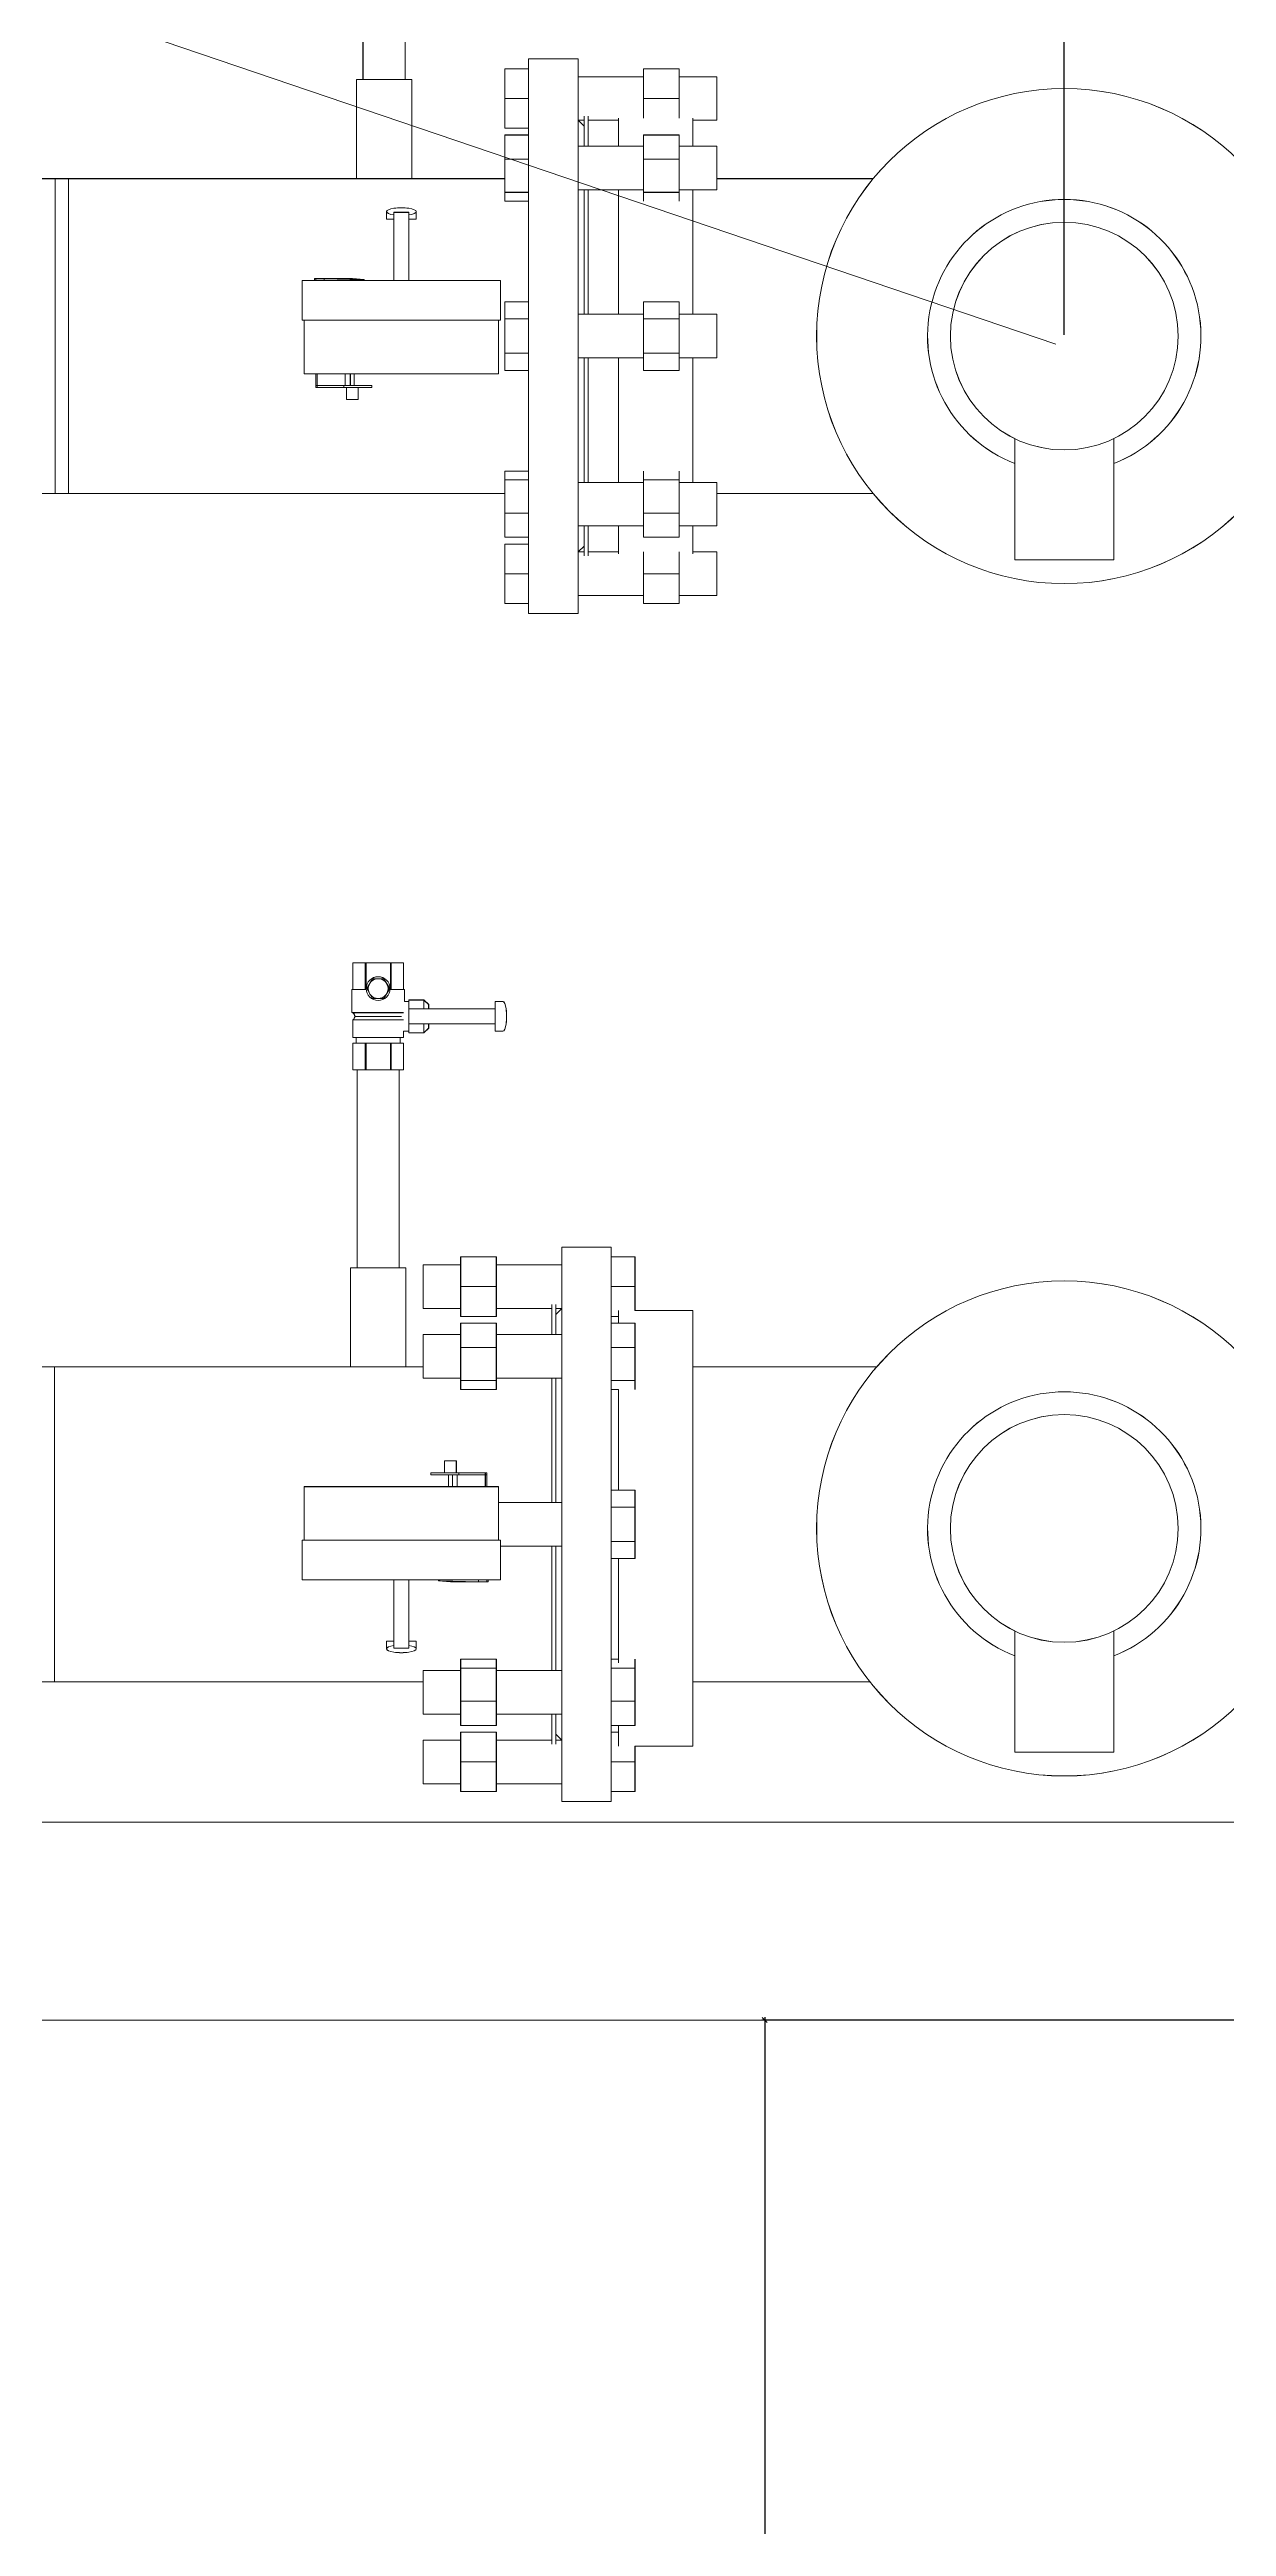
# Model space of a CAD drawing. Header units: millimetres. Extents: x -8689834 to 9419935, y 0 to 233063.
# Drawn here: x -421623 to -421029, y 223696 to 224947 of the extents above; entities that cross this region are included whole.
import ezdxf

# ---------------------------------------------------------------- set-up
doc = ezdxf.new("R2010")
doc.units = ezdxf.units.MM
doc.header["$MEASUREMENT"] = 0
doc.layers.get('0').update_dxf_attribs({"color": 250, "lineweight": 9})
doc.layers.add('25. ЗАЛИВКА ЗОН', color=7, linetype='Continuous', lineweight=0, transparency=0.2)
for name, color, linetype, lineweight in [('2D.ПроекцииПлан. Цвет-Ошибка', 5, 'ByLayer', 35), ('2D.ПроекцииПлан.0', 250, 'ByLayer', 35), ('2D.ПроекцииПлан.25. ЗАЛИВКА ЗОН', 7, 'ByLayer', 0), ('ViewportFrames', 5, 'Continuous', 0), ('Размеры координатных сеток', 7, 'Continuous', 0)]:
    doc.layers.add(name, color=color, linetype=linetype, lineweight=lineweight)
doc.styles.add('МОЭК-Проект', font='', dxfattribs={"oblique": 15})
doc.styles.get('МОЭК-Проект').set_extended_font_data('GOST_type_A')
doc.dimstyles.new('МОЭК', dxfattribs={"dimtxt": 2.5, "dimasz": 2.5, "dimexe": 1.5, "dimexo": 0.625, "dimgap": 1, "dimtad": 1, "dimdec": 0, "dimlfac": 50, "dimtxsty": 'МОЭК-Проект', "dimblk": 'OBLIQUE', "dimblk1": 'OBLIQUE', "dimblk2": 'OBLIQUE', "dimcen": 2.5, "dimdle": 1.5, "dimadec": 0, "dimazin": 2, "dimtfac": 0.75, "dimtdec": 4, "dimtmove": 1, "dimatfit": 3, "dimldrblk": 'NONE', "dimfxl": 1, "dimtfill": 1, "dimtolj": 1, "dimarcsym": 1})

# ---------------------------------------------------------------- blocks, each defined once
blk = doc.blocks.new('*U1738')
blk.add_line((-156.02, 233.647), (-259.737, 268.9))
blk = doc.blocks.new('PROJECTION_BLOCK_{ec8f7da3-a541-4747-95ec-aaf06b1fa1c5}')
at = {"layer": '2D.ПроекцииПлан. Цвет-Ошибка', "color": 0, "lineweight": -2}
for p, q in [((-23.786, 4.33), (-23.786, 6.33)), ((-23.36, 4.33), (-23.36, 6.33)), ((-22.114, 4.54), (-22.114, 3.72)), ((-22.114, 4.54), (-21.614, 4.54)), ((-21.614, 4.54), (-21.614, 3.72)), ((-23.853, 4.33), (-23.293, 4.33)), ((-23.853, 3.33), (-23.853, 4.33)), ((-23.293, 3.33), (-23.293, 4.33)), ((-22.114, 4.44), (-22.354, 4.44)), ((-22.354, 4.14), (-22.354, 4.44)), ((-21.614, 4.36), (-20.954, 4.36)), ((-20.954, 4.44), (-20.954, 4.14)), ((-20.954, 4.44), (-20.594, 4.44)), ((-20.594, 4.44), (-20.594, 4.14)), ((-20.594, 4.36), (-20.214, 4.36)), ((-20.214, 3.92), (-20.214, 4.36)), ((-22.354, 3.84), (-22.354, 4.14)), ((-22.114, 4.14), (-22.354, 4.14)), ((-20.954, 4.14), (-20.954, 3.94)), ((-20.954, 4.14), (-20.594, 4.14)), ((-20.594, 4.14), (-20.594, 3.94)), ((-22.114, 3.84), (-22.354, 3.84)), ((-22.354, 3.527), (-22.354, 3.771)), ((-22.354, 3.771), (-22.114, 3.771)), ((-21.614, 3.92), (-21.554, 3.86)), ((-21.614, 3.92), (-21.554, 3.92)), ((-21.554, 3.657), (-21.554, 3.96)), ((-21.514, 3.657), (-21.514, 3.96)), ((-21.514, 3.92), (-21.206, 3.92)), ((-20.954, 3.771), (-20.594, 3.771)), ((-20.954, 3.771), (-20.954, 3.527)), ((-20.594, 3.771), (-20.594, 3.527)), ((-20.456, 3.92), (-20.214, 3.92)), ((-22.114, 3.527), (-22.354, 3.527)), ((-22.354, 3.192), (-22.354, 3.527)), ((-22.114, 3.72), (-22.114, -1.06)), ((-21.614, 3.72), (-21.614, -1.06)), ((-21.614, 3.657), (-20.954, 3.657)), ((-20.954, 3.527), (-20.954, 3.192)), ((-20.954, 3.527), (-20.594, 3.527)), ((-20.594, 3.657), (-20.214, 3.657)), ((-20.594, 3.527), (-20.594, 3.192)), ((-20.214, 3.217), (-20.214, 3.657)), ((-26.895, 3.33), (-29.247, 3.33)), ((-26.895, 1.74), (-26.895, 3.33)), ((-26.895, 0.15), (-26.895, 3.33)), ((-26.76, 3.33), (-26.895, 3.33)), ((-26.76, 0.15), (-26.76, 3.33)), ((-26.76, 0.15), (-26.76, 3.33)), ((-23.853, 3.33), (-26.76, 3.33)), ((-23.853, 3.33), (-23.293, 3.33)), ((-22.354, 3.33), (-23.293, 3.33)), ((-18.635, 3.33), (-20.214, 3.33)), ((-22.354, 3.102), (-22.354, 3.192)), ((-22.114, 3.192), (-22.354, 3.192)), ((-22.114, 3.102), (-22.354, 3.102)), ((-21.614, 3.217), (-20.954, 3.217)), ((-21.554, 1.96), (-21.554, 3.217)), ((-21.514, 1.96), (-21.514, 3.217)), ((-20.954, 3.192), (-20.954, 3.102)), ((-20.954, 3.192), (-20.594, 3.192)), ((-20.594, 3.217), (-20.214, 3.217)), ((-20.594, 3.192), (-20.594, 3.102)), ((-23.549, 2.92), (-23.549, 2.997)), ((-23.549, 2.92), (-23.474, 2.92)), ((-23.474, 2.3), (-23.474, 2.99)), ((-23.474, 2.99), (-23.324, 2.99)), ((-23.324, 2.3), (-23.324, 2.99)), ((-23.324, 2.92), (-23.249, 2.92)), ((-23.249, 2.92), (-23.249, 2.997)), ((-24.399, 2.3), (-22.399, 2.3)), ((-24.399, 1.9), (-24.399, 2.3)), ((-24.276, 2.32), (-24.262, 2.32)), ((-24.276, 2.3), (-24.276, 2.32)), ((-24.276, 2.32), (-24.276, 2.3)), ((-24.276, 2.32), (-24.177, 2.32)), ((-24.262, 2.3), (-24.262, 2.32)), ((-23.788, 2.31), (-24.177, 2.32)), ((-24.177, 2.3), (-24.177, 2.32)), ((-24.177, 2.32), (-23.894, 2.32)), ((-23.894, 2.32), (-24.177, 2.32)), ((-24.177, 2.32), (-24.177, 2.3)), ((-23.774, 2.31), (-23.894, 2.32)), ((-23.788, 2.3), (-23.788, 2.31)), ((-23.788, 2.31), (-23.774, 2.31)), ((-23.774, 2.31), (-23.774, 2.3)), ((-22.399, 1.9), (-22.399, 2.3)), ((-22.114, 2.086), (-22.354, 2.086)), ((-22.354, 1.913), (-22.354, 2.086)), ((-20.954, 2.086), (-20.954, 1.913)), ((-20.954, 2.086), (-20.594, 2.086)), ((-20.594, 2.086), (-20.594, 1.913)), ((-24.399, 1.9), (-22.399, 1.9)), ((-24.379, 1.36), (-24.379, 1.9)), ((-22.419, 1.36), (-22.419, 1.9)), ((-22.354, 1.567), (-22.354, 1.913)), ((-22.354, 1.913), (-22.114, 1.913)), ((-21.614, 1.96), (-20.954, 1.96)), ((-20.954, 1.913), (-20.594, 1.913)), ((-20.954, 1.913), (-20.954, 1.567)), ((-20.594, 1.96), (-20.214, 1.96)), ((-20.594, 1.913), (-20.594, 1.567)), ((-20.214, 1.52), (-20.214, 1.96)), ((-26.895, 0.15), (-26.895, 1.74)), ((-22.114, 1.567), (-22.354, 1.567)), ((-22.354, 1.393), (-22.354, 1.567)), ((-21.614, 1.52), (-20.954, 1.52)), ((-21.554, 0.263), (-21.554, 1.52)), ((-21.514, 0.263), (-21.514, 1.52)), ((-20.954, 1.567), (-20.954, 1.393)), ((-20.954, 1.567), (-20.594, 1.567)), ((-20.594, 1.567), (-20.594, 1.393)), ((-20.594, 1.52), (-20.214, 1.52)), ((-24.379, 1.36), (-22.419, 1.36)), ((-24.262, 1.22), (-24.262, 1.36)), ((-24.248, 1.22), (-24.248, 1.36)), ((-23.965, 1.24), (-23.965, 1.36)), ((-23.914, 1.24), (-23.914, 1.36)), ((-23.874, 1.24), (-23.874, 1.36)), ((-22.114, 1.393), (-22.354, 1.393)), ((-20.954, 1.393), (-20.594, 1.393)), ((-24.262, 1.24), (-24.262, 1.22)), ((-24.262, 1.24), (-23.979, 1.24)), ((-24.262, 1.22), (-24.248, 1.22)), ((-24.262, 1.22), (-23.979, 1.22)), ((-23.696, 1.24), (-23.979, 1.24)), ((-23.979, 1.24), (-23.979, 1.22)), ((-23.979, 1.22), (-23.696, 1.22)), ((-23.954, 1.22), (-23.954, 1.1)), ((-23.937, 1.1), (-23.954, 1.1)), ((-23.834, 1.1), (-23.937, 1.1)), ((-23.834, 1.22), (-23.834, 1.1)), ((-23.696, 1.22), (-23.696, 1.24)), ((-22.114, 0.377), (-22.354, 0.377)), ((-22.354, 0.288), (-22.354, 0.377)), ((-22.114, 0.288), (-22.354, 0.288)), ((-22.354, -0.047), (-22.354, 0.288)), ((-21.614, 0.263), (-20.954, 0.263)), ((-20.954, 0.377), (-20.954, 0.288)), ((-20.954, 0.288), (-20.954, -0.047)), ((-20.954, 0.288), (-20.594, 0.288)), ((-20.594, 0.377), (-20.594, 0.288)), ((-20.594, 0.288), (-20.594, -0.047)), ((-20.594, 0.263), (-20.214, 0.263)), ((-20.214, -0.177), (-20.214, 0.263)), ((-26.895, 0.15), (-28.97, 0.15)), ((-26.76, 0.15), (-26.895, 0.15)), ((-22.354, 0.15), (-26.76, 0.15)), ((-18.635, 0.15), (-20.214, 0.15)), ((-22.354, -0.292), (-22.354, -0.047)), ((-22.354, -0.047), (-22.114, -0.047)), ((-21.614, -0.177), (-20.954, -0.177)), ((-21.554, -0.48), (-21.554, -0.177)), ((-21.514, -0.48), (-21.514, -0.177)), ((-20.954, -0.047), (-20.594, -0.047)), ((-20.954, -0.047), (-20.954, -0.292)), ((-20.594, -0.047), (-20.594, -0.292)), ((-20.594, -0.177), (-20.214, -0.177)), ((-22.114, -0.292), (-22.354, -0.292)), ((-22.114, -0.36), (-22.354, -0.36)), ((-22.354, -0.66), (-22.354, -0.36)), ((-21.614, -0.44), (-21.554, -0.38)), ((-21.614, -0.44), (-21.554, -0.44)), ((-21.514, -0.44), (-21.206, -0.44)), ((-20.954, -0.292), (-20.594, -0.292)), ((-20.954, -0.44), (-20.954, -0.66)), ((-20.594, -0.44), (-20.594, -0.66)), ((-20.456, -0.44), (-20.214, -0.44)), ((-20.214, -0.88), (-20.214, -0.44)), ((-22.114, -0.66), (-22.354, -0.66)), ((-22.354, -0.96), (-22.354, -0.66)), ((-20.954, -0.66), (-20.954, -0.96)), ((-20.954, -0.66), (-20.594, -0.66)), ((-20.594, -0.66), (-20.594, -0.96)), ((-22.354, -0.96), (-22.114, -0.96)), ((-21.614, -0.88), (-20.954, -0.88)), ((-20.954, -0.96), (-20.594, -0.96)), ((-20.594, -0.88), (-20.214, -0.88)), ((-22.114, -1.06), (-21.614, -1.06)), ((-23.888, -4.59), (-23.888, -4.86)), ((-23.888, -4.59), (-23.888, -4.59)), ((-23.888, -4.59), (-23.764, -4.59)), ((-23.888, -4.59), (-23.888, -4.86)), ((-23.756, -4.59), (-23.764, -4.59)), ((-23.764, -4.59), (-23.764, -4.86)), ((-23.756, -4.59), (-23.756, -4.86)), ((-23.756, -4.59), (-23.509, -4.59)), ((-23.748, -4.85), (-23.69, -4.75)), ((-23.69, -4.75), (-23.575, -4.75)), ((-23.575, -4.75), (-23.517, -4.85)), ((-23.501, -4.59), (-23.509, -4.59)), ((-23.509, -4.59), (-23.509, -4.86)), ((-23.501, -4.59), (-23.501, -4.86)), ((-23.501, -4.59), (-23.377, -4.59)), ((-23.377, -4.59), (-23.377, -4.59)), ((-23.377, -4.59), (-23.377, -4.86)), ((-23.377, -4.59), (-23.377, -4.86)), ((-23.752, -4.86), (-23.899, -4.86)), ((-23.899, -4.86), (-23.899, -5.092)), ((-23.69, -4.95), (-23.748, -4.85)), ((-23.575, -4.95), (-23.69, -4.95)), ((-23.517, -4.85), (-23.575, -4.95)), ((-23.366, -4.86), (-23.513, -4.86)), ((-23.366, -4.86), (-23.366, -4.98)), ((-23.366, -4.98), (-23.323, -4.98)), ((-23.323, -5.295), (-23.323, -4.965)), ((-23.173, -4.965), (-23.323, -4.965)), ((-23.173, -5.055), (-23.173, -4.965)), ((-23.173, -4.965), (-23.173, -5.055)), ((-23.173, -4.965), (-23.123, -5.01)), ((-22.453, -4.98), (-22.453, -5.28)), ((-22.453, -4.98), (-22.375, -4.98)), ((-23.377, -5.092), (-23.899, -5.092)), ((-23.377, -5.096), (-23.888, -5.096)), ((-23.377, -5.164), (-23.888, -5.164)), ((-23.888, -5.164), (-23.888, -5.344)), ((-23.396, -5.13), (-23.869, -5.13)), ((-23.323, -5.055), (-22.453, -5.055)), ((-23.323, -5.205), (-22.453, -5.205)), ((-23.173, -5.295), (-23.173, -5.205)), ((-23.173, -5.205), (-23.173, -5.295)), ((-23.173, -5.295), (-23.123, -5.25)), ((-23.123, -5.01), (-23.123, -5.055)), ((-23.123, -5.205), (-23.123, -5.25)), ((-23.377, -5.344), (-23.888, -5.344)), ((-23.888, -5.4), (-23.888, -5.4)), ((-23.888, -5.4), (-23.764, -5.4)), ((-23.888, -5.4), (-23.888, -5.67)), ((-23.888, -5.4), (-23.888, -5.67)), ((-23.856, -5.344), (-23.856, -5.4)), ((-23.756, -5.4), (-23.764, -5.4)), ((-23.764, -5.4), (-23.764, -5.67)), ((-23.756, -5.4), (-23.509, -5.4)), ((-23.756, -5.4), (-23.756, -5.67)), ((-23.501, -5.4), (-23.509, -5.4)), ((-23.509, -5.4), (-23.509, -5.67)), ((-23.501, -5.4), (-23.377, -5.4)), ((-23.501, -5.4), (-23.501, -5.67)), ((-23.41, -5.344), (-23.41, -5.4)), ((-23.377, -5.28), (-23.377, -5.344)), ((-23.377, -5.28), (-23.323, -5.28)), ((-23.377, -5.4), (-23.377, -5.4)), ((-23.377, -5.4), (-23.377, -5.67)), ((-23.377, -5.4), (-23.377, -5.67)), ((-23.173, -5.295), (-23.323, -5.295)), ((-22.453, -5.28), (-22.375, -5.28)), ((-23.888, -5.67), (-23.888, -5.67)), ((-23.888, -5.67), (-23.764, -5.67)), ((-23.846, -7.67), (-23.846, -5.67)), ((-23.756, -5.67), (-23.764, -5.67)), ((-23.756, -5.67), (-23.509, -5.67)), ((-23.501, -5.67), (-23.509, -5.67)), ((-23.501, -5.67), (-23.377, -5.67)), ((-23.42, -7.67), (-23.42, -5.67)), ((-23.377, -5.67), (-23.377, -5.67)), ((-21.78, -12.24), (-21.78, -7.46)), ((-21.28, -7.46), (-21.78, -7.46)), ((-21.28, -12.24), (-21.28, -7.46)), ((-23.913, -7.67), (-23.353, -7.67)), ((-23.913, -8.67), (-23.913, -7.67)), ((-23.353, -8.67), (-23.353, -7.67)), ((-23.18, -7.64), (-23.18, -8.08)), ((-22.8, -7.64), (-23.18, -7.64)), ((-22.44, -7.56), (-22.8, -7.56)), ((-22.8, -7.86), (-22.8, -7.56)), ((-22.44, -7.86), (-22.44, -7.56)), ((-21.78, -7.64), (-22.44, -7.64)), ((-21.04, -7.56), (-21.28, -7.56)), ((-21.04, -7.56), (-21.04, -7.86)), ((-22.44, -7.86), (-22.8, -7.86)), ((-22.8, -8.16), (-22.8, -7.86)), ((-22.44, -8.16), (-22.44, -7.86)), ((-21.28, -7.86), (-21.04, -7.86)), ((-21.04, -7.86), (-21.04, -8.102)), ((-22.8, -8.08), (-23.18, -8.08)), ((-22.8, -8.16), (-22.44, -8.16)), ((-22.8, -8.473), (-22.8, -8.229)), ((-22.44, -8.229), (-22.8, -8.229)), ((-21.88, -8.08), (-22.44, -8.08)), ((-22.44, -8.473), (-22.44, -8.229)), ((-21.88, -8.04), (-21.88, -8.343)), ((-21.84, -8.04), (-21.84, -8.343)), ((-21.78, -8.08), (-21.84, -8.14)), ((-21.78, -8.08), (-21.84, -8.08)), ((-21.28, -8.16), (-21.206, -8.16)), ((-21.28, -8.229), (-21.04, -8.229)), ((-21.04, -8.229), (-21.04, -8.473)), ((-23.18, -8.343), (-23.18, -8.783)), ((-22.8, -8.343), (-23.18, -8.343)), ((-22.44, -8.473), (-22.8, -8.473)), ((-22.8, -8.808), (-22.8, -8.473)), ((-21.78, -8.343), (-22.44, -8.343)), ((-22.44, -8.808), (-22.44, -8.473)), ((-21.04, -8.473), (-21.28, -8.473)), ((-21.04, -8.473), (-21.04, -8.808)), ((-26.9, -8.67), (-29.096, -8.67)), ((-26.9, -10.26), (-26.9, -8.67)), ((-26.9, -8.67), (-26.9, -11.85)), ((-26.9, -8.67), (-23.913, -8.67)), ((-23.913, -8.67), (-23.353, -8.67)), ((-23.353, -8.67), (-23.18, -8.67)), ((-20.456, -8.67), (-18.6, -8.67)), ((-22.8, -8.783), (-23.18, -8.783)), ((-22.44, -8.808), (-22.8, -8.808)), ((-22.8, -8.898), (-22.8, -8.808)), ((-22.8, -8.898), (-22.44, -8.898)), ((-21.78, -8.783), (-22.44, -8.783)), ((-22.44, -8.898), (-22.44, -8.808)), ((-21.88, -8.783), (-21.88, -10.04)), ((-21.84, -8.783), (-21.84, -10.04)), ((-21.28, -8.808), (-21.04, -8.808)), ((-21.28, -8.898), (-21.206, -8.898)), ((-21.04, -8.808), (-21.04, -8.898)), ((-22.819, -9.74), (-23.102, -9.74)), ((-23.102, -9.74), (-23.102, -9.76)), ((-22.964, -9.62), (-22.862, -9.62)), ((-22.964, -9.74), (-22.964, -9.62)), ((-22.862, -9.62), (-22.844, -9.62)), ((-22.844, -9.74), (-22.844, -9.62)), ((-22.819, -9.76), (-22.819, -9.74)), ((-22.537, -9.74), (-22.819, -9.74)), ((-22.537, -9.74), (-22.551, -9.74)), ((-22.551, -9.74), (-22.551, -9.88)), ((-22.537, -9.74), (-22.537, -9.88)), ((-22.537, -9.76), (-22.537, -9.74)), ((-22.419, -9.88), (-24.379, -9.88)), ((-24.379, -9.88), (-24.379, -10.42)), ((-23.102, -9.76), (-22.819, -9.76)), ((-22.924, -9.76), (-22.924, -9.88)), ((-22.884, -9.76), (-22.884, -9.88)), ((-22.834, -9.76), (-22.834, -9.88)), ((-22.537, -9.76), (-22.819, -9.76)), ((-22.419, -9.88), (-22.419, -10.42)), ((-21.28, -9.914), (-21.04, -9.914)), ((-21.04, -9.914), (-21.04, -10.087)), ((-21.78, -10.04), (-22.419, -10.04)), ((-21.28, -10.087), (-21.04, -10.087)), ((-21.04, -10.087), (-21.04, -10.433)), ((-26.9, -11.85), (-26.9, -10.26)), ((-22.399, -10.42), (-24.399, -10.42)), ((-24.399, -10.42), (-24.399, -10.82)), ((-22.399, -10.42), (-22.399, -10.82)), ((-21.78, -10.48), (-22.399, -10.48)), ((-21.88, -10.48), (-21.88, -11.737)), ((-21.84, -10.48), (-21.84, -11.737)), ((-21.04, -10.433), (-21.28, -10.433)), ((-21.04, -10.433), (-21.04, -10.607)), ((-21.28, -10.607), (-21.04, -10.607)), ((-22.399, -10.82), (-24.399, -10.82)), ((-23.474, -10.82), (-23.474, -11.51)), ((-23.324, -10.82), (-23.324, -11.51)), ((-23.024, -10.83), (-23.024, -10.82)), ((-23.01, -10.83), (-23.024, -10.83)), ((-23.024, -10.83), (-22.904, -10.84)), ((-23.01, -10.82), (-23.01, -10.83)), ((-23.01, -10.83), (-22.621, -10.84)), ((-22.621, -10.84), (-22.904, -10.84)), ((-22.904, -10.84), (-22.621, -10.84)), ((-22.621, -10.82), (-22.621, -10.84)), ((-22.621, -10.84), (-22.621, -10.82)), ((-22.522, -10.84), (-22.621, -10.84)), ((-22.537, -10.82), (-22.537, -10.84)), ((-22.522, -10.84), (-22.537, -10.84)), ((-22.522, -10.82), (-22.522, -10.84)), ((-22.522, -10.84), (-22.522, -10.82)), ((-23.474, -11.44), (-23.549, -11.44)), ((-23.549, -11.44), (-23.549, -11.518)), ((-23.249, -11.44), (-23.324, -11.44)), ((-23.249, -11.44), (-23.249, -11.518)), ((-23.324, -11.51), (-23.474, -11.51)), ((-23.18, -11.737), (-23.18, -12.177)), ((-22.8, -11.737), (-23.18, -11.737)), ((-22.44, -11.623), (-22.8, -11.623)), ((-22.8, -11.712), (-22.8, -11.623)), ((-22.8, -12.047), (-22.8, -11.712)), ((-22.44, -11.712), (-22.8, -11.712)), ((-22.44, -11.712), (-22.44, -11.623)), ((-22.44, -12.047), (-22.44, -11.712)), ((-21.78, -11.737), (-22.44, -11.737)), ((-21.28, -11.623), (-21.206, -11.623)), ((-21.28, -11.712), (-21.04, -11.712)), ((-21.04, -11.623), (-21.04, -11.712)), ((-21.04, -11.712), (-21.04, -12.047)), ((-26.9, -11.85), (-29.096, -11.85)), ((-26.9, -11.85), (-23.18, -11.85)), ((-20.456, -11.85), (-18.668, -11.85)), ((-22.8, -12.177), (-23.18, -12.177)), ((-22.8, -12.292), (-22.8, -12.047)), ((-22.44, -12.047), (-22.8, -12.047)), ((-22.44, -12.292), (-22.44, -12.047)), ((-21.78, -12.177), (-22.44, -12.177)), ((-21.88, -12.177), (-21.88, -12.48)), ((-21.84, -12.177), (-21.84, -12.48)), ((-21.78, -13.06), (-21.78, -12.24)), ((-21.28, -12.047), (-21.04, -12.047)), ((-21.28, -13.06), (-21.28, -12.24)), ((-21.04, -12.047), (-21.04, -12.292)), ((-23.18, -12.44), (-23.18, -12.88)), ((-22.8, -12.44), (-23.18, -12.44)), ((-22.44, -12.292), (-22.8, -12.292)), ((-22.44, -12.36), (-22.8, -12.36)), ((-22.8, -12.66), (-22.8, -12.36)), ((-22.44, -12.66), (-22.44, -12.36)), ((-21.88, -12.44), (-22.44, -12.44)), ((-21.78, -12.44), (-21.84, -12.38)), ((-21.78, -12.44), (-21.84, -12.44)), ((-21.04, -12.292), (-21.28, -12.292)), ((-21.28, -12.36), (-21.206, -12.36)), ((-21.04, -12.502), (-21.04, -12.66)), ((-22.8, -12.96), (-22.8, -12.66)), ((-22.44, -12.66), (-22.8, -12.66)), ((-22.44, -12.96), (-22.44, -12.66)), ((-21.28, -12.66), (-21.04, -12.66)), ((-21.04, -12.66), (-21.04, -12.96)), ((-22.8, -12.88), (-23.18, -12.88)), ((-22.44, -12.96), (-22.8, -12.96)), ((-21.78, -12.88), (-22.44, -12.88)), ((-21.28, -12.96), (-21.04, -12.96)), ((-21.28, -13.06), (-21.78, -13.06))]:
    blk.add_line(p, q, dxfattribs=at)
for radius in [0.12, 0.1]:
    blk.add_circle((-23.633, -4.85), radius, dxfattribs=at)
for start, end in [(0, 74.5588), (302.1745, 57.8255)]:
    blk.add_arc((-23.909, -5.13), 0.04, start, end, dxfattribs=at)
for centre, major_axis, start_param, end_param in [((-23.399, 2.997), (0.15, 0), 0, 3.141593), ((-23.399, 2.997), (0.15, 0), -3.141593, -2.094395), ((-23.399, 2.997), (0.15, 0), -1.047198, 0), ((-23.399, -11.518), (-0.15, 0), -1.047198, 0), ((-23.399, -11.518), (-0.15, 0), -3.141593, -2.094395), ((-23.399, -11.518), (-0.15, 0), 0, 3.141593)]:
    blk.add_ellipse(centre, major_axis=major_axis, ratio=0.258819, start_param=start_param, end_param=end_param, dxfattribs=at)
at = {"layer": '2D.ПроекцииПлан. Цвет-Ошибка', "color": 0, "lineweight": -2, "extrusion": (0, 0, -1)}
blk.add_ellipse((-22.375, -5.13), major_axis=(0, 0.15), ratio=0.258819, start_param=0, end_param=3.141593, dxfattribs=at)
at = {"layer": '2D.ПроекцииПлан.25. ЗАЛИВКА ЗОН', "color": 0, "lineweight": -2}
for p, q in [((-21.206, 3.657), (-21.206, 3.94)), ((-20.456, 3.657), (-20.456, 3.94)), ((-21.206, 1.96), (-21.206, 3.217)), ((-20.456, 1.96), (-20.456, 3.217)), ((-21.206, 0.263), (-21.206, 1.52)), ((-20.456, 0.263), (-20.456, 1.52)), ((-17.206, 0.704), (-17.206, -0.52)), ((-16.206, -0.52), (-16.206, 0.704)), ((-21.206, -0.46), (-21.206, -0.177)), ((-20.456, -0.46), (-20.456, -0.177)), ((-17.206, -0.52), (-16.206, -0.52)), ((-21.206, -8.229), (-21.206, -8.102)), ((-20.456, -8.102), (-21.04, -8.102)), ((-20.456, -12.502), (-20.456, -8.102)), ((-21.206, -9.914), (-21.206, -8.898)), ((-21.206, -11.66), (-21.206, -10.607)), ((-17.206, -11.337), (-17.206, -12.562)), ((-16.206, -12.562), (-16.206, -11.337)), ((-21.206, -12.502), (-21.206, -12.292)), ((-20.456, -12.502), (-21.04, -12.502)), ((-17.206, -12.562), (-16.206, -12.562)), ((-0.813, -13.267), (-42.84, -13.267)), ((-42.84, -15.267), (-0.813, -15.267))]:
    blk.add_line(p, q, dxfattribs=at)
for centre, radius in [((-16.706, 1.74), 2.5), ((-16.706, 1.74), 1.15), ((-16.706, -10.302), 2.5), ((-16.706, -10.302), 1.15)]:
    blk.add_circle(centre, radius, dxfattribs=at)
for centre in [(-16.706, 1.74), (-16.706, -10.302)]:
    blk.add_arc(centre, 1.38, 291.2427, 248.7573, dxfattribs=at)
blk = doc.blocks.new('*U1750')
at = {"layer": '2D.ПроекцииПлан.0', "lineweight": 13}
blk.add_blockref('PROJECTION_BLOCK_{ec8f7da3-a541-4747-95ec-aaf06b1fa1c5}', (-139.227, 231.99), dxfattribs=at)
blk = doc.blocks.new('_Oblique')
at = {"color": 0, "linetype": 'ByBlock', "lineweight": -2}
blk.add_line((-0.5, -0.5), (0.5, 0.5), dxfattribs=at)
blk = doc.blocks.new('*D1910')
at = {"layer": 'Размеры координатных сеток', "color": 0, "lineweight": -2, "ltscale": 100, "transparency": 16777216}
for p, q in [((-417750.8, 229894.6), (-424653.2, 229894.6)), ((-424651.7, 229896.1), (-424651.7, 215422.3)), ((-417753.9, 215423.8), (-424653.2, 215423.8))]:
    blk.add_line(p, q, dxfattribs=at)
at = {"layer": 'Размеры координатных сеток', "color": 0, "lineweight": -2, "ltscale": 100, "transparency": 16777216, "xscale": 2.5, "yscale": 2.5, "zscale": 2.5}
for p, rotation in [((-424651.7, 229894.6), 90), ((-424651.7, 215423.8), 270)]:
    blk.add_blockref('_Oblique', p, dxfattribs=dict(at, rotation=rotation))
at = {"layer": 'Размеры координатных сеток', "color": 0, "lineweight": 13, "ltscale": 100, "transparency": 16777216, "insert": (-424654, 222659.2), "char_height": 2.5, "attachment_point": 5, "rotation": 90, "style": 'МОЭК-Проект', "bg_fill": 3, "box_fill_scale": 1.25, "bg_fill_color": 256, "bg_fill_true_color": 13158600, "bg_fill_transparency": 0}
blk.add_mtext('\\A1;723542', dxfattribs=at)
blk = doc.blocks.new('_None')
blk = doc.blocks.new('*D1925')
at = {"layer": '25. ЗАЛИВКА ЗОН', "color": 0, "lineweight": -2, "transparency": 16777216}
for p, q in [((-420597.2, 223951.9), (-421263.6, 223951.9)), ((-421262.1, 223953.4), (-421262.1, 223070)), ((-420551.1, 223071.5), (-421263.6, 223071.5))]:
    blk.add_line(p, q, dxfattribs=at)
at = {"layer": '25. ЗАЛИВКА ЗОН', "color": 0, "lineweight": -2, "transparency": 16777216, "xscale": 2.5, "yscale": 2.5, "zscale": 2.5}
for p, rotation in [((-421262.1, 223951.9), 90), ((-421262.1, 223071.5), 270)]:
    blk.add_blockref('_Oblique', p, dxfattribs=dict(at, rotation=rotation))
at = {"layer": '25. ЗАЛИВКА ЗОН', "color": 0, "lineweight": 13, "transparency": 16777216, "insert": (-421264.4, 223511.7), "char_height": 2.5, "attachment_point": 5, "rotation": 90, "style": 'МОЭК-Проект', "bg_fill": 3, "box_fill_scale": 1.25, "bg_fill_color": 256, "bg_fill_true_color": 13158600, "bg_fill_transparency": 0}
blk.add_mtext('\\A1;44020', dxfattribs=at)
blk = doc.blocks.new('*D1930')
at = {"layer": '25. ЗАЛИВКА ЗОН', "color": 0, "lineweight": -2, "transparency": 16777216}
for p, q in [((-421112.4, 225631.6), (-420386.2, 225631.6)), ((-421110.9, 224802.8), (-421110.9, 225633.1)), ((-420387.7, 224802.8), (-420387.7, 225633.1))]:
    blk.add_line(p, q, dxfattribs=at)
at = {"layer": '25. ЗАЛИВКА ЗОН', "color": 0, "lineweight": -2, "transparency": 16777216, "xscale": 2.5, "yscale": 2.5, "zscale": 2.5, "rotation": 180}
blk.add_blockref('_Oblique', (-421110.9, 225631.6), dxfattribs=at)
at = {"layer": '25. ЗАЛИВКА ЗОН', "color": 0, "lineweight": -2, "transparency": 16777216, "xscale": 2.5, "yscale": 2.5, "zscale": 2.5}
blk.add_blockref('_Oblique', (-420387.7, 225631.6), dxfattribs=at)
at = {"layer": '25. ЗАЛИВКА ЗОН', "color": 0, "lineweight": 13, "transparency": 16777216, "insert": (-420749.3, 225633.8), "char_height": 2.5, "attachment_point": 5, "style": 'МОЭК-Проект', "bg_fill": 3, "box_fill_scale": 1.25, "bg_fill_color": 256, "bg_fill_true_color": 13158600, "bg_fill_transparency": 0}
blk.add_mtext('\\A1;36160', dxfattribs=at)
blk = doc.blocks.new('*D1934')
at = {"layer": '25. ЗАЛИВКА ЗОН', "color": 0, "lineweight": -2, "transparency": 16777216}
for p, q in [((-421847.2, 225631.6), (-421109.4, 225631.6)), ((-421845.7, 224792.8), (-421845.7, 225633.1)), ((-421110.9, 224802.8), (-421110.9, 225633.1))]:
    blk.add_line(p, q, dxfattribs=at)
at = {"layer": '25. ЗАЛИВКА ЗОН', "color": 0, "lineweight": -2, "transparency": 16777216, "xscale": 2.5, "yscale": 2.5, "zscale": 2.5, "rotation": 180}
blk.add_blockref('_Oblique', (-421845.7, 225631.6), dxfattribs=at)
at = {"layer": '25. ЗАЛИВКА ЗОН', "color": 0, "lineweight": -2, "transparency": 16777216, "xscale": 2.5, "yscale": 2.5, "zscale": 2.5}
blk.add_blockref('_Oblique', (-421110.9, 225631.6), dxfattribs=at)
at = {"layer": '25. ЗАЛИВКА ЗОН', "color": 0, "lineweight": 13, "transparency": 16777216, "insert": (-421478.3, 225633.8), "char_height": 2.5, "attachment_point": 5, "style": 'МОЭК-Проект', "bg_fill": 3, "box_fill_scale": 1.25, "bg_fill_color": 256, "bg_fill_true_color": 13158600, "bg_fill_transparency": 0}
blk.add_mtext('\\A1;36740', dxfattribs=at)

msp = doc.modelspace()

# ---------------------------------------------------------------- block references
at = {"xscale": 50, "yscale": 50, "zscale": 50}
msp.add_blockref('*U1738', (-413314.257, 213115.736), dxfattribs=at)

# ---------------------------------------------------------------- next in the draw order: block references
at = {"layer": 'ViewportFrames', "lineweight": 13, "ltscale": 100, "xscale": 50, "yscale": 50, "zscale": 50}
msp.add_blockref('*U1750', (-413314.257, 213115.736), dxfattribs=at)

# ---------------------------------------------------------------- next in the draw order: block references
at = {"layer": '2D.ПроекцииПлан.0', "lineweight": 13, "xscale": 50, "yscale": 50, "zscale": 50}
msp.add_blockref('PROJECTION_BLOCK_{ec8f7da3-a541-4747-95ec-aaf06b1fa1c5}', (-420275.627, 224715.23), dxfattribs=at)

# ---------------------------------------------------------------- next in the draw order: dimensions: what is measured, and where the dimension line sits
at = {"layer": 'Размеры координатных сеток', "lineweight": 13, "ltscale": 100}
dim = msp.add_linear_dim(base=(-424651.725, 215423.815), p1=(-417750.138, 229894.646), p2=(-417753.262, 215423.815), angle=90, dimstyle='МОЭК', override={"dimscale": 1, "dimlfac": 50}, dxfattribs=at)
dim.commit()
dim.dimension.update_dxf_attribs({"geometry": '*D1910', "text_midpoint": (-424653.975, 222659.23)})

# ---------------------------------------------------------------- next in the draw order: dimensions: what is measured, and where the dimension line sits
at = {"layer": '25. ЗАЛИВКА ЗОН', "lineweight": 13}
dim = msp.add_linear_dim(base=(-420387.651, 225631.597), p1=(-421110.913, 224802.221), p2=(-420387.651, 224802.221), dimstyle='МОЭК', override={"dimrnd": 10}, dxfattribs=at)
dim.commit()
dim.dimension.update_dxf_attribs({"geometry": '*D1930', "text_midpoint": (-420749.282, 225633.847)})
dim = msp.add_linear_dim(base=(-421262.125, 223071.481), p1=(-420596.613, 223951.879), p2=(-420550.468, 223071.481), angle=90, dimstyle='МОЭК', override={"dimrnd": 10}, dxfattribs=at)
dim.commit()
dim.dimension.update_dxf_attribs({"geometry": '*D1925', "text_midpoint": (-421264.375, 223511.68)})

# ---------------------------------------------------------------- next in the draw order: dimensions: what is measured, and where the dimension line sits
dim = msp.add_linear_dim(base=(-421110.913, 225631.597), p1=(-421845.651, 224792.221), p2=(-421110.913, 224802.221), dimstyle='МОЭК', override={"dimrnd": 10}, dxfattribs=at)
dim.commit()
dim.dimension.update_dxf_attribs({"geometry": '*D1934', "text_midpoint": (-421478.282, 225633.847)})

doc.saveas('drawing.dxf')
